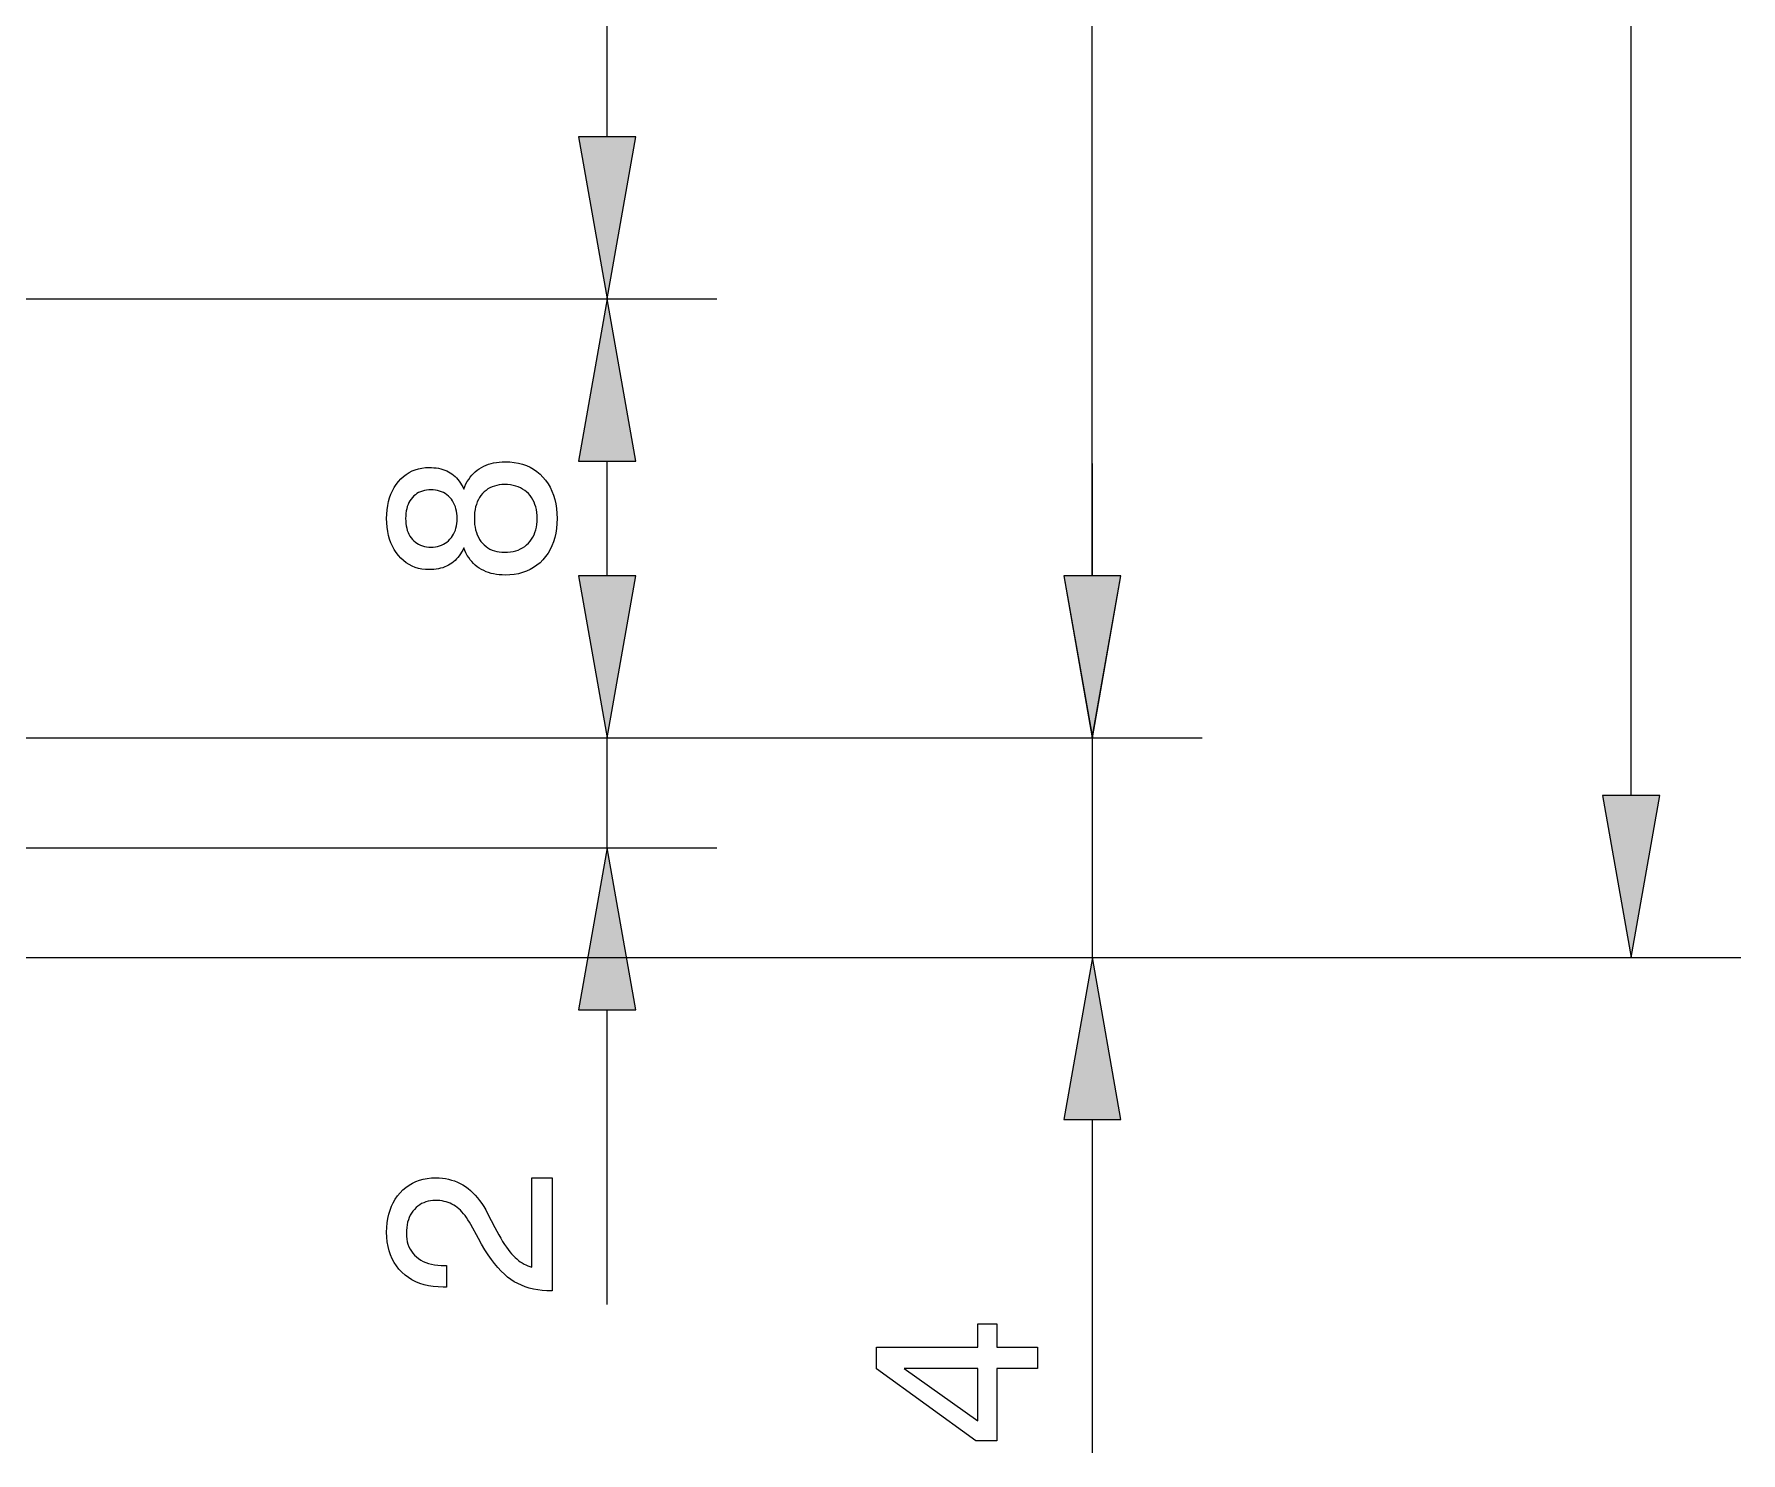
# Model space of a CAD drawing. Extents: x 0 to 297, y 0 to 562.
# Drawn here: x 198.04 to 229.15, y 120.48 to 146.33 of the extents above; entities that cross this region are included whole.
import ezdxf

# ---------------------------------------------------------------- set-up
doc = ezdxf.new("R2010")
doc.units = 0

msp = doc.modelspace()

# ---------------------------------------------------------------- linework, layer by layer
at = {"color": 7, "lineweight": 13}
for p, q in [((217.327, 136.463), (217.327, 370.554)), ((227.147, 132.463), (227.147, 370.554)), ((208.486, 144.463), (208.486, 180.554)), ((177.702, 141.509), (210.486, 141.509)), ((177.702, 141.509), (210.486, 141.509)), ((176.652, 133.509), (210.486, 133.509)), ((176.652, 133.509), (219.327, 133.509)), ((176.652, 133.509), (210.486, 133.509)), ((176.652, 133.509), (219.328, 133.509)), ((153.503, 131.509), (210.486, 131.509)), ((170.995, 129.509), (229.147, 129.509)), ((170.995, 129.509), (219.328, 129.509))]:
    msp.add_line(p, q, dxfattribs=at)
at = {"color": 7, "lineweight": 13, "ltscale": 0.052279}
msp.add_line((208.486, 136.463), (208.486, 138.554), dxfattribs=at)
at = {"color": 7, "lineweight": 13, "ltscale": 0.051139}
for p, q in [((208.486, 136.463), (208.486, 138.509)), ((217.328, 136.463), (217.328, 138.509))]:
    msp.add_line(p, q, dxfattribs=at)
at = {"color": 7, "lineweight": 13, "ltscale": 0.05}
msp.add_line((208.486, 131.509), (208.486, 133.509), dxfattribs=at)
at = {"color": 7, "lineweight": 13, "ltscale": 0.1}
msp.add_line((217.328, 129.509), (217.328, 133.509), dxfattribs=at)
at = {"color": 7, "lineweight": 13, "ltscale": 0.134182}
msp.add_line((208.486, 123.187), (208.486, 128.554), dxfattribs=at)
at = {"color": 7, "lineweight": 13, "ltscale": 0.151799}
msp.add_line((217.328, 120.482), (217.328, 126.554), dxfattribs=at)
at = {"color": 7, "lineweight": 13}
for points in [[(207.966, 144.463), (208.486, 141.509), (209.007, 144.463)], [(209.007, 138.554), (208.486, 141.509), (207.966, 138.554)], [(205.872, 136.972), (205.853, 136.933), (205.833, 136.897), (205.811, 136.862), (205.789, 136.829), (205.765, 136.799), (205.739, 136.77), (205.713, 136.743), (205.685, 136.718), (205.655, 136.696), (205.625, 136.675), (205.593, 136.656), (205.56, 136.639), (205.525, 136.624), (205.489, 136.611), (205.451, 136.601), (205.412, 136.592), (205.371, 136.585), (205.329, 136.58), (205.286, 136.577), (205.241, 136.576), (205.174, 136.578), (205.109, 136.586), (205.047, 136.599), (204.987, 136.617), (204.93, 136.64), (204.875, 136.669), (204.823, 136.702), (204.774, 136.741), (204.727, 136.785), (204.683, 136.834), (204.642, 136.887), (204.605, 136.944), (204.573, 137.003), (204.545, 137.066), (204.521, 137.132), (204.502, 137.2), (204.487, 137.273), (204.476, 137.348), (204.47, 137.426), (204.467, 137.508), (204.47, 137.589), (204.476, 137.668), (204.487, 137.744), (204.502, 137.816), (204.521, 137.885), (204.545, 137.95), (204.573, 138.013), (204.605, 138.072), (204.642, 138.128), (204.683, 138.181), (204.727, 138.23), (204.774, 138.273), (204.823, 138.312), (204.875, 138.345), (204.93, 138.373), (204.987, 138.396), (205.047, 138.414), (205.109, 138.427), (205.174, 138.435), (205.241, 138.437), (205.286, 138.436), (205.33, 138.433), (205.372, 138.429), (205.413, 138.422), (205.453, 138.413), (205.49, 138.402), (205.527, 138.39), (205.562, 138.375), (205.595, 138.359), (205.627, 138.34), (205.658, 138.32), (205.687, 138.297), (205.715, 138.273), (205.741, 138.246), (205.766, 138.218), (205.79, 138.187), (205.812, 138.154), (205.833, 138.119), (205.853, 138.082), (205.872, 138.043), (205.891, 138.091), (205.913, 138.137), (205.936, 138.18), (205.962, 138.221), (205.989, 138.259), (206.019, 138.295), (206.05, 138.329), (206.083, 138.36), (206.119, 138.389), (206.156, 138.415), (206.195, 138.439), (206.236, 138.46), (206.279, 138.479), (206.323, 138.495), (206.37, 138.509), (206.417, 138.521), (206.467, 138.529), (206.518, 138.536), (206.572, 138.539), (206.626, 138.541), (206.711, 138.538), (206.792, 138.529), (206.87, 138.515), (206.944, 138.496), (207.015, 138.471), (207.082, 138.44), (207.146, 138.404), (207.206, 138.362), (207.262, 138.314), (207.316, 138.261), (207.365, 138.203), (207.408, 138.142), (207.447, 138.076), (207.48, 138.007), (207.509, 137.933), (207.532, 137.856), (207.55, 137.775), (207.563, 137.69), (207.57, 137.6), (207.573, 137.508), (207.57, 137.415), (207.563, 137.326), (207.55, 137.241), (207.532, 137.159), (207.509, 137.082), (207.48, 137.009), (207.447, 136.94), (207.408, 136.874), (207.365, 136.813), (207.316, 136.755), (207.262, 136.702), (207.206, 136.655), (207.146, 136.613), (207.082, 136.577), (207.015, 136.546), (206.944, 136.521), (206.87, 136.502), (206.792, 136.488), (206.711, 136.479), (206.626, 136.477), (206.572, 136.478), (206.518, 136.482), (206.467, 136.488), (206.417, 136.497), (206.37, 136.508), (206.323, 136.522), (206.279, 136.538), (206.236, 136.557), (206.195, 136.578), (206.156, 136.602), (206.119, 136.628), (206.083, 136.657), (206.05, 136.688), (206.019, 136.721), (205.989, 136.757), (205.962, 136.796), (205.936, 136.836), (205.913, 136.879), (205.891, 136.924)], [(206.618, 136.892), (206.672, 136.894), (206.723, 136.899), (206.772, 136.907), (206.819, 136.918), (206.863, 136.933), (206.905, 136.952), (206.945, 136.973), (206.983, 136.998), (207.018, 137.026), (207.051, 137.057), (207.081, 137.092), (207.108, 137.128), (207.132, 137.167), (207.153, 137.209), (207.17, 137.253), (207.185, 137.299), (207.196, 137.348), (207.204, 137.398), (207.209, 137.452), (207.21, 137.508), (207.209, 137.564), (207.204, 137.617), (207.196, 137.669), (207.185, 137.718), (207.17, 137.764), (207.153, 137.808), (207.132, 137.85), (207.108, 137.889), (207.081, 137.925), (207.051, 137.96), (207.018, 137.991), (206.983, 138.019), (206.945, 138.044), (206.905, 138.066), (206.863, 138.084), (206.819, 138.099), (206.772, 138.11), (206.723, 138.119), (206.672, 138.124), (206.618, 138.125), (206.568, 138.124), (206.52, 138.119), (206.474, 138.11), (206.431, 138.099), (206.389, 138.084), (206.35, 138.066), (206.313, 138.045), (206.278, 138.02), (206.245, 137.992), (206.214, 137.961), (206.186, 137.927), (206.161, 137.89), (206.138, 137.851), (206.119, 137.809), (206.103, 137.765), (206.089, 137.719), (206.079, 137.67), (206.071, 137.618), (206.067, 137.564), (206.066, 137.508), (206.067, 137.451), (206.071, 137.398), (206.079, 137.347), (206.089, 137.298), (206.103, 137.251), (206.119, 137.208), (206.138, 137.166), (206.161, 137.127), (206.186, 137.091), (206.214, 137.056), (206.245, 137.025), (206.278, 136.997), (206.313, 136.973), (206.35, 136.951), (206.389, 136.933), (206.431, 136.918), (206.474, 136.907), (206.52, 136.899), (206.568, 136.894)], [(205.275, 136.987), (205.317, 136.988), (205.358, 136.993), (205.396, 137), (205.433, 137.01), (205.469, 137.022), (205.503, 137.038), (205.535, 137.057), (205.565, 137.078), (205.594, 137.102), (205.621, 137.129), (205.646, 137.159), (205.668, 137.19), (205.687, 137.223), (205.704, 137.258), (205.719, 137.295), (205.73, 137.334), (205.74, 137.374), (205.746, 137.417), (205.75, 137.461), (205.751, 137.508), (205.75, 137.554), (205.746, 137.599), (205.74, 137.642), (205.73, 137.683), (205.719, 137.722), (205.704, 137.759), (205.687, 137.794), (205.668, 137.827), (205.646, 137.859), (205.621, 137.888), (205.594, 137.915), (205.565, 137.939), (205.535, 137.961), (205.503, 137.979), (205.469, 137.995), (205.433, 138.008), (205.396, 138.018), (205.358, 138.025), (205.317, 138.029), (205.275, 138.03), (205.233, 138.029), (205.193, 138.025), (205.154, 138.018), (205.118, 138.008), (205.083, 137.996), (205.05, 137.98), (205.019, 137.962), (204.99, 137.941), (204.962, 137.918), (204.937, 137.891), (204.913, 137.862), (204.892, 137.831), (204.874, 137.798), (204.858, 137.763), (204.844, 137.726), (204.833, 137.686), (204.824, 137.645), (204.818, 137.601), (204.814, 137.555), (204.813, 137.508), (204.814, 137.46), (204.818, 137.415), (204.824, 137.371), (204.833, 137.33), (204.844, 137.291), (204.858, 137.254), (204.874, 137.219), (204.892, 137.186), (204.913, 137.155), (204.937, 137.126), (204.962, 137.1), (204.99, 137.076), (205.019, 137.055), (205.05, 137.037), (205.083, 137.022), (205.118, 137.009), (205.154, 136.999), (205.193, 136.992), (205.233, 136.988)], [(207.966, 136.463), (208.486, 133.509), (209.007, 136.463)], [(207.966, 136.463), (208.486, 133.509), (209.007, 136.463)], [(216.806, 136.463), (217.327, 133.509), (217.848, 136.463)], [(216.807, 136.463), (217.328, 133.509), (217.849, 136.463)], [(226.626, 132.463), (227.147, 129.509), (227.668, 132.463)], [(209.007, 128.554), (208.486, 131.509), (207.966, 128.554)], [(217.849, 126.554), (217.328, 129.509), (216.807, 126.554)], [(207.486, 123.434), (207.474, 123.434), (207.386, 123.436), (207.302, 123.442), (207.22, 123.452), (207.141, 123.467), (207.066, 123.485), (206.993, 123.508), (206.923, 123.535), (206.856, 123.566), (206.792, 123.601), (206.731, 123.64), (206.671, 123.685), (206.612, 123.736), (206.552, 123.794), (206.493, 123.859), (206.434, 123.93), (206.375, 124.008), (206.316, 124.093), (206.257, 124.184), (206.198, 124.282), (206.139, 124.387), (206, 124.642), (205.975, 124.686), (205.949, 124.729), (205.923, 124.768), (205.896, 124.806), (205.868, 124.84), (205.84, 124.873), (205.811, 124.902), (205.782, 124.93), (205.751, 124.954), (205.721, 124.977), (205.689, 124.997), (205.657, 125.015), (205.623, 125.031), (205.588, 125.044), (205.552, 125.056), (205.516, 125.065), (205.478, 125.073), (205.438, 125.078), (205.398, 125.081), (205.357, 125.082), (205.31, 125.081), (205.266, 125.076), (205.222, 125.068), (205.181, 125.056), (205.142, 125.041), (205.104, 125.023), (205.069, 125.002), (205.035, 124.978), (205.003, 124.95), (204.972, 124.919), (204.945, 124.885), (204.92, 124.849), (204.898, 124.811), (204.879, 124.77), (204.863, 124.728), (204.849, 124.683), (204.839, 124.636), (204.832, 124.587), (204.827, 124.535), (204.826, 124.481), (204.828, 124.428), (204.833, 124.377), (204.843, 124.329), (204.856, 124.282), (204.872, 124.238), (204.893, 124.196), (204.917, 124.157), (204.945, 124.12), (204.976, 124.085), (205.011, 124.052), (205.05, 124.023), (205.091, 123.996), (205.135, 123.972), (205.182, 123.952), (205.232, 123.935), (205.284, 123.92), (205.339, 123.909), (205.397, 123.902), (205.458, 123.897), (205.522, 123.895), (205.557, 123.895), (205.557, 123.503), (205.496, 123.503), (205.403, 123.506), (205.314, 123.514), (205.229, 123.527), (205.148, 123.546), (205.071, 123.571), (204.998, 123.6), (204.929, 123.635), (204.863, 123.676), (204.802, 123.722), (204.745, 123.773), (204.692, 123.829), (204.645, 123.889), (204.603, 123.952), (204.567, 124.02), (204.537, 124.091), (204.512, 124.166), (204.492, 124.245), (204.479, 124.328), (204.47, 124.414), (204.467, 124.505), (204.47, 124.591), (204.477, 124.675), (204.49, 124.755), (204.507, 124.832), (204.529, 124.905), (204.556, 124.975), (204.588, 125.041), (204.625, 125.104), (204.667, 125.164), (204.714, 125.22), (204.765, 125.272), (204.819, 125.319), (204.876, 125.36), (204.936, 125.395), (204.999, 125.425), (205.066, 125.45), (205.135, 125.469), (205.207, 125.482), (205.283, 125.491), (205.361, 125.493), (205.423, 125.492), (205.482, 125.487), (205.54, 125.479), (205.597, 125.468), (205.652, 125.453), (205.706, 125.436), (205.758, 125.415), (205.808, 125.391), (205.857, 125.364), (205.904, 125.333), (205.95, 125.299), (205.995, 125.262), (206.038, 125.222), (206.081, 125.178), (206.122, 125.131), (206.161, 125.08), (206.2, 125.026), (206.237, 124.969), (206.273, 124.908), (206.308, 124.844), (206.437, 124.591), (206.474, 124.521), (206.51, 124.455), (206.546, 124.393), (206.581, 124.335), (206.615, 124.281), (206.649, 124.232), (206.682, 124.186), (206.714, 124.144), (206.745, 124.107), (206.776, 124.073), (206.807, 124.043), (206.838, 124.015), (206.87, 123.989), (206.903, 123.965), (206.937, 123.943), (206.971, 123.923), (207.006, 123.906), (207.042, 123.89), (207.078, 123.877), (207.115, 123.866), (207.115, 125.493), (207.486, 125.493)], [(216.328, 122.019), (215.586, 122.019), (215.586, 120.702), (215.206, 120.702), (213.395, 122.015), (213.395, 122.407), (215.24, 122.407), (215.24, 122.835), (215.586, 122.835), (215.586, 122.407), (216.328, 122.407)], [(215.24, 121.064), (215.24, 122.019), (213.897, 122.019)]]:
    msp.add_lwpolyline(points, close=True, dxfattribs=at)
for points in [[(207.966, 144.463), (208.486, 141.509), (207.966, 144.463), (209.007, 144.463)], [(209.007, 138.554), (208.486, 141.509), (209.007, 138.554), (207.966, 138.554)], [(207.966, 136.463), (208.486, 133.509), (207.966, 136.463), (209.007, 136.463)], [(207.966, 136.463), (208.486, 133.509), (207.966, 136.463), (209.007, 136.463)], [(216.806, 136.463), (217.327, 133.509), (216.806, 136.463), (217.848, 136.463)], [(216.807, 136.463), (217.328, 133.509), (216.807, 136.463), (217.849, 136.463)], [(226.626, 132.463), (227.147, 129.509), (226.626, 132.463), (227.668, 132.463)], [(209.007, 128.554), (208.486, 131.509), (209.007, 128.554), (207.966, 128.554)], [(217.849, 126.554), (217.328, 129.509), (217.849, 126.554), (216.807, 126.554)]]:
    msp.add_solid(points, dxfattribs=at)

doc.saveas('drawing.dxf')
